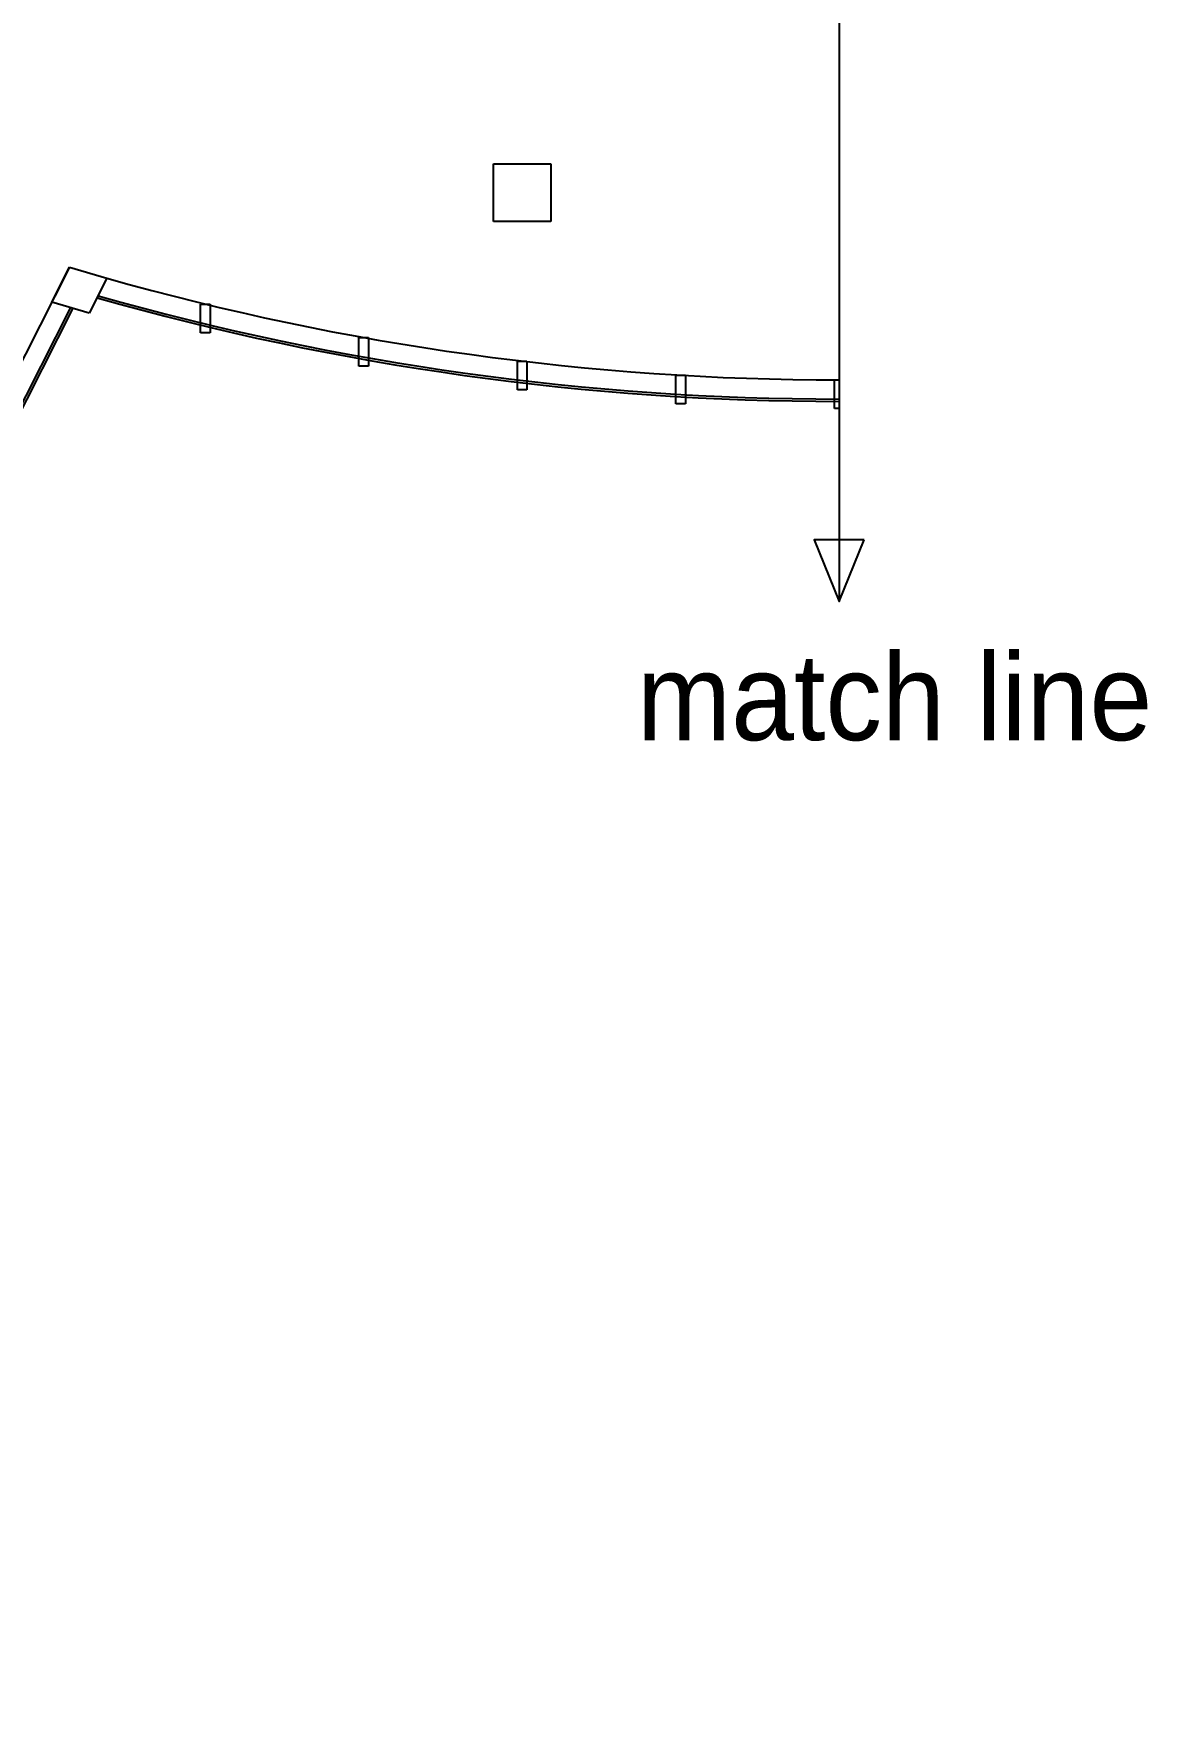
# Model space of a CAD drawing. Header units: millimetres. Extents: x -6877 to 48027, y -11108 to 34894.
# Drawn here: x 36433 to 48027, y -11108 to 6442 of the extents above; entities that cross this region are included whole.
import ezdxf

# ---------------------------------------------------------------- set-up
doc = ezdxf.new("R2010")
doc.units = ezdxf.units.MM
doc.header["$LTSCALE"] = 500
doc.layers.get('0').update_dxf_attribs({"color": 251})
for name, color, linetype in [('SYM', 7, 'Continuous'), ('TXT', 7, 'Continuous'), ('동물실', 9, 'Continuous')]:
    doc.layers.add(name, color=color, linetype=linetype)
doc.styles.add('울릉도l', font='Dotum.ttf')

# ---------------------------------------------------------------- blocks, each defined once
blk = doc.blocks.new('g1')
at = {"layer": 'SYM', "color": 2, "linetype": 'Continuous'}
blk.add_lwpolyline([(171, -69.3), (171, 69.3), (0, 0)], close=True, dxfattribs=at)

msp = doc.modelspace()

# ---------------------------------------------------------------- linework, layer by layer
msp.add_line((44820.2, 14080.4), (44820.2, 532.2))
msp.add_line((44820.2, 14080.4), (44820.2, 532.2))
at = {"layer": '동물실', "color": 251}
for p, q in [((41219, 5087.2), (41819, 5087.2)), ((41219, 4487.2), (41219, 5087.2)), ((41819, 5087.2), (41819, 4487.2)), ((41819, 4487.2), (41219, 4487.2)), ((36804.7, 4009.9), (29276.7, -10838.8)), ((36621.3, 3647.3), (36804.7, 4009.9)), ((36804.7, 4009.9), (37195.6, 3896.2)), ((37195.6, 3896.2), (37011.7, 3533.5)), ((36816.3, 3590.4), (29379.2, -11078.9)), ((36839.8, 3583.6), (29391.5, -11107.7)), ((37011.7, 3533.5), (36621.3, 3647.3)), ((38169, 3327.4), (38169, 3627.4)), ((38169, 3627.4), (38269, 3627.4)), ((38269, 3627.4), (38269, 3327.4)), ((38269, 3327.4), (38169, 3327.4)), ((39819, 2979.4), (39819, 3279.4)), ((39819, 3279.4), (39919, 3279.4)), ((39919, 3279.4), (39919, 2979.4)), ((41468.8, 2733.6), (41468.8, 3033.6)), ((41468.8, 3033.6), (41568.8, 3033.6)), ((41568.8, 3033.6), (41568.8, 2733.6)), ((39919, 2979.4), (39819, 2979.4)), ((43119, 2587), (43119, 2887)), ((43119, 2887), (43219, 2887)), ((43219, 2887), (43219, 2587)), ((44769, 2538.4), (44769, 2838.4)), ((44769, 2838.4), (44820.2, 2838.4)), ((41568.8, 2733.6), (41468.8, 2733.6)), ((43219, 2587), (43119, 2587)), ((44820.2, 2538.4), (44769, 2538.4))]:
    msp.add_line(p, q, dxfattribs=at)
for radius, start, end in [(27998.7, 254.19973, 270.00202), (28222.7, 254.11066, 270.00201), (28198.7, 254.12013, 270.00201)]:
    msp.add_arc((44819.2, 30837.1), radius, start, end, dxfattribs=at)

# ---------------------------------------------------------------- block references
at = {"layer": 'TXT', "color": 9, "linetype": 'Continuous', "xscale": 3.75, "yscale": 3.75, "zscale": 3.75, "rotation": 90}
msp.add_blockref('g1', (44820.2, 532.2), dxfattribs=at)

# ---------------------------------------------------------------- texts
at = {"insert": (45396.7, -469.8), "char_height": 900, "attachment_point": 5, "style": '울릉도l'}
msp.add_mtext('match line', dxfattribs=at)

doc.saveas('drawing.dxf')
